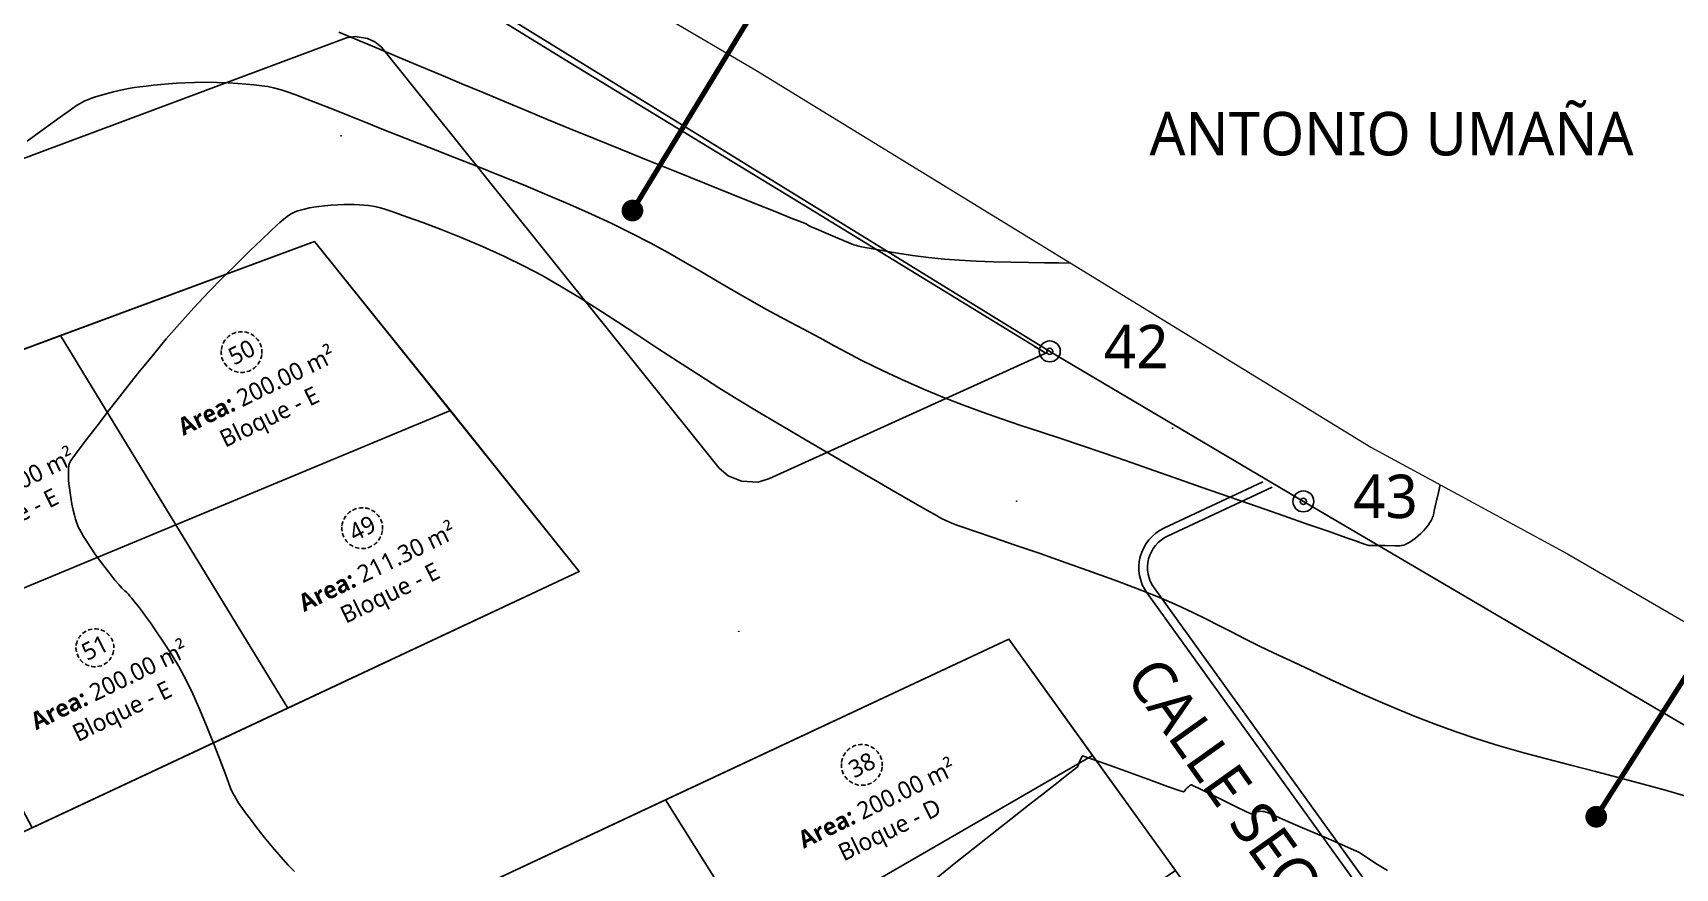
# Model space of a CAD drawing. Header units: millimetres. Extents: x 589115 to 589956, y 1306773 to 1307394.
# Drawn here: x 589455.7 to 589550.1, y 1307138.8 to 1307186.9 of the extents above; entities that cross this region are included whole.
import ezdxf
from ezdxf.enums import TextEntityAlignment as Align

# ---------------------------------------------------------------- set-up
doc = ezdxf.new("R2010")
doc.units = ezdxf.units.MM
doc.linetypes.add('DASHDOT', pattern=[1, 0.5, -0.25, 0, -0.25])
doc.linetypes.add('DASHED2', pattern=[0.375, 0.25, -0.125])
for name, color, linetype in [('0_BLOQUES CARRETERA', 7, 'Continuous'), ('_BREAKLINES CORRIDOR', 7, 'Continuous'), ('_CAMC_ACERA', 9, 'Continuous'), ('C-PROP-LINE', 230, 'Continuous'), ('C-PROP-TEXT', 255, 'Continuous'), ('C-ROAD-MARK', 212, 'Continuous'), ('C-TOPO-MAJR', 9, 'Continuous'), ('C-TOPO-MINR', 8, 'Continuous'), ('CIRCULO', 1, 'Continuous'), ('Perimetro', 7, 'Continuous'), ('Plano', 7, 'Continuous')]:
    doc.layers.add(name, color=color, linetype=linetype)
doc.layers.add('_BLOQUES', color=9, linetype='Continuous', lineweight=20)
doc.layers.add('_TEXTO', color=3, linetype='Continuous', lineweight=25)
doc.styles.add('COTAS', font='arial.ttf')
doc.styles.add('ST - ETIQUETAS', font='', dxfattribs={"height": 2.5})
doc.styles.get('ST - ETIQUETAS').set_extended_font_data('Roboto Thin')
doc.dimstyles.new('GenAng', dxfattribs={"dimscale": 0.5, "dimtxt": 2.5, "dimasz": 1.25, "dimexe": 0.18, "dimexo": 0.0625, "dimgap": 0.25, "dimtad": 0, "dimzin": 3, "dimdsep": 46, "dimtxsty": 'COTAS', "dimcen": 0.09, "dimse1": 1, "dimse2": 1, "dimaunit": 1, "dimadec": 3, "dimazin": 0, "dimtfac": 1, "dimtofl": 0, "dimtmove": 2, "dimatfit": 3, "dimfxl": 1, "dimtolj": 1, "dimtzin": 1, "dimarcsym": 0})

# ---------------------------------------------------------------- blocks, each defined once
blk = doc.blocks.new('POINT INTERS')
at = {"layer": '0_BLOQUES CARRETERA', "linetype": 'DASHDOT', "lineweight": 5}
h = blk.add_hatch(color=244, dxfattribs=at)
h.dxf.hatch_style = 1
h.set_gradient(color1=(153, 27, 30), color2=(248, 153, 30), name='INVSPHERICAL')
h.paths.add_polyline_path([(0.6, 0, 1), (-0.6, 0, 1)])
blk.add_circle((0, 0), 0.574, dxfattribs=at)

msp = doc.modelspace()

# ---------------------------------------------------------------- linework, layer by layer
msp.add_lwpolyline([(589470.477, 1307195.521), (589514.185, 1307168.561), (589528.768, 1307159.932), (589571.18, 1307135.009), (589549.408, 1307117.356), (589541.272, 1307111.543), (589520.823, 1307097.481), (589500.967, 1307083.998), (589492.605, 1307078.405), (589482.599, 1307071.935), (589471.228, 1307065.142), (589458.391, 1307056.992), (589449.927, 1307051.588)])
at = {"layer": '_BLOQUES', "flags": 128}
for points in [[(589471.896, 1307174.888), (589487.13, 1307155.892), (589404.694, 1307117.286), (589390.232, 1307144.59)], [(589513.306, 1307168.85), (589513.954, 1307168.453)], [(589474.378, 1307134.461), (589511.835, 1307152.002), (589541.041, 1307111.434), (589523.005, 1307099.011), (589500.736, 1307083.89), (589474.378, 1307134.461)]]:
    msp.add_lwpolyline(points, dxfattribs=at)
at = {"layer": '_BREAKLINES CORRIDOR', "flags": 128}
for points in [[(589312.518, 1307121.078), (589313.457, 1307121.439), (589313.004, 1307123.357), (589313.034, 1307125.328), (589313.545, 1307127.232), (589314.363, 1307128.751), (589315.311, 1307129.889), (589316.868, 1307131.097), (589318.438, 1307131.814), (589320.125, 1307132.178), (589321.605, 1307132.195), (589323.014, 1307132.075), (589324.571, 1307132.052), (589326.897, 1307132.245), (589328.808, 1307132.612), (589331.04, 1307133.295), (589473.738, 1307186.597)], [(589473.738, 1307186.597), (589474.245, 1307186.675), (589474.949, 1307186.569), (589475.379, 1307186.363), (589475.748, 1307186.061), (589495.175, 1307161.85)], [(589390.232, 1307144.59), (589390.232, 1307144.59), (589471.896, 1307174.888), (589487.13, 1307155.892)], [(589498.07, 1307161.242), (589513.954, 1307168.453)], [(589495.175, 1307161.85), (589495.699, 1307161.407), (589496.456, 1307161.087), (589497.413, 1307161.047), (589498.07, 1307161.242)]]:
    msp.add_lwpolyline(points, dxfattribs=at)
at = {"layer": '_CAMC_ACERA'}
msp.add_lwpolyline([(589547.957, 1307116.376), (589520.185, 1307154.951, -0.469808), (589520.96, 1307157.931), (589526.97, 1307160.746)], format="xyb", dxfattribs=at)
at = {"layer": 'C-PROP-LINE', "color": 4, "linetype": 'Continuous', "lineweight": 25}
for points in [[(589473.738, 1307186.597, 0), (589474.245, 1307186.675, 0), (589474.949, 1307186.569, 0), (589475.379, 1307186.363, 0), (589475.748, 1307186.061, 0), (589495.175, 1307161.85, 0), (589495.699, 1307161.407, 0), (589496.456, 1307161.087, 0), (589497.413, 1307161.047, 0), (589498.07, 1307161.242, 0), (589513.954, 1307168.453, 0), (589500.666, 1307176.592, 0), (589486.656, 1307185.124, 0), (589474.665, 1307192.53, 0)], [(589331.04, 1307133.295, 0), (589473.738, 1307186.597, 0)], [(589390.232, 1307144.59, 0), (589471.896, 1307174.888, 0), (589487.13, 1307155.892, 0), (589404.694, 1307117.286, 0), (589390.232, 1307144.59, 0)], [(589471.896, 1307174.888, 0), (589457.289, 1307169.469, 0), (589463.919, 1307158.592, 0), (589479.726, 1307165.163, 0), (589471.896, 1307174.888, 0)], [(589457.289, 1307169.469, 0), (589442.628, 1307164.029, 0), (589449.612, 1307152.643, 0), (589463.919, 1307158.592, 0), (589457.289, 1307169.469, 0)], [(589479.726, 1307165.163, 0), (589463.919, 1307158.592, 0), (589470.373, 1307148.044, 0), (589487.13, 1307155.892, 0), (589479.726, 1307165.163, 0)], [(589463.919, 1307158.592, 0), (589449.612, 1307152.643, 0), (589455.661, 1307141.154, 0), (589470.373, 1307148.044, 0), (589463.919, 1307158.592, 0)], [(589474.378, 1307134.461, 0), (589511.835, 1307152.002, 0), (589541.041, 1307111.434, 0), (589523.005, 1307099.011, 0), (589500.736, 1307083.89, 0), (589474.378, 1307134.461, 0)], [(589516.646, 1307145.318, 0), (589511.835, 1307152.002, 0), (589492.094, 1307142.757, 0), (589497.461, 1307134.21, 0), (589516.646, 1307145.318, 0)], [(589521.413, 1307138.698, 0), (589516.646, 1307145.318, 0), (589497.461, 1307134.21, 0), (589502.623, 1307125.99, 0), (589521.413, 1307138.698, 0)], [(589492.094, 1307142.757, 0), (589474.378, 1307134.461, 0), (589479.012, 1307125.57, 0), (589497.461, 1307134.21, 0), (589492.094, 1307142.757, 0)]]:
    msp.add_polyline3d(points, dxfattribs=at)
at = {"layer": 'C-PROP-TEXT', "color": 12, "linetype": 'DASHED2', "lineweight": 25, "extrusion": (0, 0, -1)}
for centre, radius, start, end in [((-589467.707, 1307168.521), 1.171, 6.89146, 186.89146), ((-589467.707, 1307168.521), 1.171, 186.89146, 6.89146), ((-589474.646, 1307158.392), 1.173, 6.82598, 186.82598), ((-589474.646, 1307158.392), 1.173, 186.82598, 6.82598), ((-589459.275, 1307151.51), 1.089, 9.56514, 189.56514), ((-589459.275, 1307151.51), 1.089, 189.56514, 9.56514), ((-589503.377, 1307144.772), 1.175, 6.76677, 186.76677), ((-589503.377, 1307144.772), 1.175, 186.76677, 6.76677)]:
    msp.add_arc(centre, radius, start, end, dxfattribs=at)
at = {"layer": 'C-TOPO-MAJR', "color": 40, "linetype": 'Continuous', "lineweight": -3}
for points, elevation in [([(589455.378, 1307180.662), (589456.382, 1307181.389), (589457.27, 1307182.029), (589457.922, 1307182.497), (589458.217, 1307182.705), (589458.385, 1307182.809), (589458.523, 1307182.885), (589458.701, 1307182.971), (589458.896, 1307183.059), (589459.079, 1307183.131), (589459.31, 1307183.21), (589459.568, 1307183.289), (589459.919, 1307183.387), (589460.346, 1307183.495), (589460.834, 1307183.602), (589461.208, 1307183.676), (589461.535, 1307183.734), (589461.857, 1307183.783), (589462.214, 1307183.828), (589462.648, 1307183.875), (589463.062, 1307183.916), (589463.497, 1307183.955), (589463.961, 1307183.989), (589464.463, 1307184.016), (589465.008, 1307184.034), (589465.605, 1307184.042), (589466.311, 1307184.035), (589466.935, 1307184.015), (589467.487, 1307183.982), (589467.979, 1307183.941), (589468.421, 1307183.894), (589468.865, 1307183.842), (589469.211, 1307183.792), (589469.553, 1307183.722), (589469.984, 1307183.608), (589470.325, 1307183.497), (589470.824, 1307183.316), (589471.46, 1307183.074), (589472.209, 1307182.781), (589473.048, 1307182.449), (589473.955, 1307182.087), (589474.907, 1307181.706), (589475.882, 1307181.316), (589476.684, 1307180.999), (589477.648, 1307180.622), (589478.747, 1307180.194), (589479.953, 1307179.722), (589481.236, 1307179.216), (589482.569, 1307178.684), (589483.924, 1307178.134), (589485.271, 1307177.573), (589486.584, 1307177.011), (589487.834, 1307176.456), (589488.992, 1307175.916), (589490.157, 1307175.34), (589491.238, 1307174.778), (589492.252, 1307174.226), (589493.217, 1307173.681), (589494.149, 1307173.141), (589495.067, 1307172.603), (589495.987, 1307172.065), (589496.927, 1307171.523), (589497.903, 1307170.976), (589498.935, 1307170.419), (589500.026, 1307169.839), (589500.963, 1307169.332), (589501.792, 1307168.882), (589502.557, 1307168.47), (589503.305, 1307168.078), (589504.081, 1307167.688), (589504.93, 1307167.282), (589505.897, 1307166.843), (589507.028, 1307166.351), (589508.127, 1307165.897), (589509.218, 1307165.473), (589510.309, 1307165.071), (589511.406, 1307164.684), (589512.518, 1307164.305), (589513.651, 1307163.927), (589514.812, 1307163.542), (589516.01, 1307163.144), (589517.251, 1307162.725), (589518.542, 1307162.277), (589519.844, 1307161.821), (589521.313, 1307161.307), (589522.887, 1307160.756), (589524.508, 1307160.191), (589526.115, 1307159.63), (589527.647, 1307159.097), (589529.044, 1307158.61), (589530.246, 1307158.191), (589531.193, 1307157.861), (589531.825, 1307157.641), (589532.082, 1307157.552), (589532.343, 1307157.457), (589532.48, 1307157.407), (589532.53, 1307157.399), (589532.58, 1307157.393), (589532.855, 1307157.39), (589533.449, 1307157.385), (589534.045, 1307157.379), (589534.326, 1307157.378), (589534.39, 1307157.386), (589534.455, 1307157.396), (589534.523, 1307157.416), (589534.595, 1307157.44), (589534.668, 1307157.471), (589534.745, 1307157.507), (589534.821, 1307157.548), (589534.901, 1307157.594), (589535.023, 1307157.674), (589535.22, 1307157.818), (589535.378, 1307157.947), (589535.532, 1307158.093), (589535.681, 1307158.243), (589535.814, 1307158.398), (589535.962, 1307158.592), (589536.045, 1307158.713), (589536.092, 1307158.791), (589536.134, 1307158.868), (589536.17, 1307158.944), (589536.202, 1307159.017), (589536.225, 1307159.088), (589536.246, 1307159.159), (589536.298, 1307159.386), (589536.413, 1307159.886), (589536.542, 1307160.452), (589536.639, 1307160.877)], 456.5), ([(589533.607, 1307138.694), (589533.031, 1307139.048), (589532.529, 1307139.372), (589532.169, 1307139.614), (589532.016, 1307139.716), (589531.921, 1307139.767), (589531.824, 1307139.815), (589531.526, 1307139.945), (589530.795, 1307140.261), (589529.805, 1307140.69), (589528.728, 1307141.156), (589527.739, 1307141.583), (589527.009, 1307141.898), (589526.713, 1307142.025), (589526.615, 1307142.057), (589526.519, 1307142.083), (589526.422, 1307142.096), (589526.325, 1307142.102), (589526.23, 1307142.097), (589526.135, 1307142.086), (589526.042, 1307142.064), (589525.951, 1307142.036), (589525.863, 1307141.989), (589525.776, 1307141.954), (589525.508, 1307142.078), (589524.873, 1307142.388), (589524.054, 1307142.789), (589523.234, 1307143.191), (589522.702, 1307143.45), (589522.437, 1307143.576), (589522.347, 1307143.617), (589522.331, 1307143.622), (589522.317, 1307143.619), (589522.284, 1307143.603), (589522.23, 1307143.563), (589522.167, 1307143.512), (589522.091, 1307143.446), (589522.017, 1307143.375), (589521.954, 1307143.285), (589521.884, 1307143.215), (589521.624, 1307143.301), (589520.964, 1307143.536), (589520.039, 1307143.87), (589518.981, 1307144.253), (589517.923, 1307144.636), (589516.998, 1307144.969), (589516.443, 1307145.167), (589516.18, 1307145.258), (589516.092, 1307145.285), (589516.079, 1307145.288), (589516.065, 1307145.281), (589516.04, 1307145.252), (589516.004, 1307145.189), (589515.965, 1307145.106), (589515.917, 1307145.009), (589515.873, 1307144.906), (589515.845, 1307144.795), (589515.806, 1307144.688), (589515.659, 1307144.567), (589515.265, 1307144.254), (589514.66, 1307143.778), (589513.882, 1307143.167), (589512.968, 1307142.449), (589511.954, 1307141.653), (589510.878, 1307140.806), (589509.777, 1307139.937), (589508.686, 1307139.074), (589507.645, 1307138.245)], 456)]:
    msp.add_lwpolyline(points, dxfattribs=dict(at, elevation=elevation))
at = {"layer": 'C-TOPO-MINR', "color": 44, "linetype": 'Continuous', "lineweight": -3}
for points, elevation in [([(589473.293, 1307186.931), (589474.443, 1307186.453), (589475.604, 1307185.967), (589476.778, 1307185.475), (589477.964, 1307184.976), (589479.162, 1307184.472), (589480.373, 1307183.962), (589481.595, 1307183.449), (589482.83, 1307182.932), (589484.077, 1307182.411), (589485.337, 1307181.889), (589486.608, 1307181.365), (589487.977, 1307180.805), (589489.49, 1307180.19), (589491.09, 1307179.542), (589492.719, 1307178.885), (589494.321, 1307178.24), (589495.839, 1307177.63), (589497.216, 1307177.078), (589498.394, 1307176.605), (589499.317, 1307176.235), (589499.927, 1307175.989), (589500.167, 1307175.89), (589500.314, 1307175.81), (589500.461, 1307175.729), (589500.749, 1307175.603), (589501.326, 1307175.356), (589502.005, 1307175.069), (589502.597, 1307174.823), (589502.913, 1307174.696), (589503.07, 1307174.646), (589503.197, 1307174.613), (589503.358, 1307174.579), (589503.574, 1307174.536), (589504.02, 1307174.453), (589504.652, 1307174.341), (589505.425, 1307174.213), (589506.294, 1307174.083), (589507.214, 1307173.962), (589508.141, 1307173.864), (589508.999, 1307173.801), (589509.948, 1307173.754), (589510.95, 1307173.72), (589511.964, 1307173.696), (589512.955, 1307173.679), (589513.882, 1307173.665), (589514.708, 1307173.651), (589515.395, 1307173.634)], 456.75), ([(589550.812, 1307142.957), (589549.6, 1307143.312), (589548.308, 1307143.668), (589546.957, 1307144.025), (589545.566, 1307144.385), (589544.158, 1307144.748), (589542.752, 1307145.117), (589541.369, 1307145.492), (589540.029, 1307145.874), (589538.754, 1307146.266), (589537.564, 1307146.666), (589536.345, 1307147.114), (589535.191, 1307147.562), (589534.095, 1307148.01), (589533.048, 1307148.458), (589532.042, 1307148.905), (589531.069, 1307149.349), (589530.121, 1307149.79), (589529.189, 1307150.227), (589528.265, 1307150.66), (589527.341, 1307151.087), (589526.287, 1307151.583), (589525.402, 1307152.02), (589524.629, 1307152.418), (589523.912, 1307152.793), (589523.193, 1307153.163), (589522.414, 1307153.546), (589521.52, 1307153.96), (589520.452, 1307154.422), (589519.378, 1307154.852), (589518.082, 1307155.341), (589516.642, 1307155.865), (589515.131, 1307156.401), (589513.627, 1307156.925), (589512.204, 1307157.415), (589510.939, 1307157.848), (589509.906, 1307158.2), (589509.181, 1307158.448), (589508.841, 1307158.568), (589508.509, 1307158.702), (589508.248, 1307158.817), (589507.927, 1307158.976), (589507.662, 1307159.122), (589507.111, 1307159.436), (589506.315, 1307159.891), (589505.319, 1307160.465), (589504.165, 1307161.133), (589502.895, 1307161.871), (589501.552, 1307162.654), (589500.18, 1307163.459), (589498.821, 1307164.26), (589497.518, 1307165.035), (589496.313, 1307165.758), (589495.162, 1307166.467), (589493.998, 1307167.206), (589492.826, 1307167.966), (589491.654, 1307168.734), (589490.488, 1307169.5), (589489.335, 1307170.254), (589488.201, 1307170.984), (589487.094, 1307171.68), (589486.02, 1307172.331), (589484.986, 1307172.926), (589483.998, 1307173.454), (589482.795, 1307174.04), (589481.563, 1307174.594), (589480.346, 1307175.106), (589479.185, 1307175.568), (589478.123, 1307175.971), (589477.201, 1307176.306), (589476.462, 1307176.565), (589475.948, 1307176.738), (589475.701, 1307176.817), (589475.456, 1307176.88), (589475.256, 1307176.913), (589475.004, 1307176.945), (589474.734, 1307176.976), (589474.489, 1307176.994), (589474.184, 1307177.005), (589473.902, 1307177.01), (589473.595, 1307177.009), (589473.253, 1307176.999), (589472.864, 1307176.976), (589472.479, 1307176.941), (589472.15, 1307176.901), (589471.867, 1307176.859), (589471.622, 1307176.814), (589471.335, 1307176.751), (589471.099, 1307176.687), (589470.943, 1307176.639), (589470.794, 1307176.586), (589470.672, 1307176.533), (589470.562, 1307176.478), (589470.456, 1307176.415), (589470.338, 1307176.328), (589470.144, 1307176.174), (589469.918, 1307175.98), (589469.739, 1307175.816), (589469.375, 1307175.476), (589468.854, 1307174.984), (589468.208, 1307174.363), (589467.465, 1307173.637), (589466.656, 1307172.83), (589465.812, 1307171.965), (589464.961, 1307171.066), (589464.133, 1307170.156), (589463.372, 1307169.275), (589462.559, 1307168.295), (589461.724, 1307167.262), (589460.9, 1307166.219), (589460.116, 1307165.212), (589459.405, 1307164.286), (589458.796, 1307163.485), (589458.32, 1307162.854), (589458.01, 1307162.439), (589457.896, 1307162.285), (589457.85, 1307162.205), (589457.815, 1307162.133), (589457.797, 1307162.072), (589457.781, 1307162.009), (589457.769, 1307161.933), (589457.759, 1307161.846), (589457.753, 1307161.753), (589457.748, 1307161.649), (589457.748, 1307161.55), (589457.75, 1307161.38), (589457.761, 1307161.176), (589457.784, 1307160.932), (589457.827, 1307160.564), (589457.883, 1307160.15), (589457.949, 1307159.764), (589458.02, 1307159.434), (589458.093, 1307159.146), (589458.161, 1307158.91), (589458.217, 1307158.737), (589458.27, 1307158.59), (589458.319, 1307158.476), (589458.389, 1307158.337), (589458.481, 1307158.164), (589458.62, 1307157.918), (589458.8, 1307157.62), (589459.012, 1307157.293), (589459.278, 1307156.918), (589459.661, 1307156.404), (589460.072, 1307155.862), (589460.427, 1307155.404), (589460.641, 1307155.141), (589460.829, 1307154.945), (589460.994, 1307154.793), (589461.104, 1307154.691), (589461.199, 1307154.59), (589461.29, 1307154.485), (589461.388, 1307154.369), (589461.56, 1307154.159), (589461.776, 1307153.886), (589462.003, 1307153.579), (589462.186, 1307153.327), (589462.464, 1307152.939), (589462.816, 1307152.435), (589463.22, 1307151.836), (589463.652, 1307151.159), (589464.091, 1307150.426), (589464.515, 1307149.655), (589464.896, 1307148.869), (589465.31, 1307147.932), (589465.73, 1307146.922), (589466.132, 1307145.917), (589466.491, 1307144.995), (589466.781, 1307144.232), (589466.978, 1307143.707), (589467.056, 1307143.497), (589467.098, 1307143.384), (589467.142, 1307143.273), (589467.203, 1307143.149), (589467.292, 1307142.986), (589467.394, 1307142.814), (589467.552, 1307142.56), (589467.755, 1307142.261), (589467.929, 1307142.022), (589468.212, 1307141.641), (589468.581, 1307141.157), (589469.012, 1307140.61), (589469.479, 1307140.038), (589469.96, 1307139.479), (589470.393, 1307139.007), (589470.756, 1307138.633)], 456.25)]:
    msp.add_lwpolyline(points, dxfattribs=dict(at, elevation=elevation))
at = {"layer": 'CIRCULO'}
for centre, radius in [((589514.185, 1307168.561), 0.602), ((589514.185, 1307168.561), 0.177), ((589528.768, 1307159.932), 0.602), ((589528.768, 1307159.932), 0.177)]:
    msp.add_circle(centre, radius, dxfattribs=at)
at = {"layer": 'Plano'}
msp.add_line((589520.96, 1307157.931), (589526.97, 1307160.746), dxfattribs=at)
at = {"layer": 'Plano', "lineweight": 13, "elevation": 457.488}
msp.add_lwpolyline([(589425.874, 1307228.98), (589487.742, 1307190.368), (589497.273, 1307184.748), (589517.233, 1307172.507), (589532.646, 1307163.043), (589543.959, 1307156.906), (589574.968, 1307138.911), (589582.776, 1307146.418), (589589.857, 1307153.188), (589608.504, 1307171.153)], dxfattribs=at)
at = {"layer": 'Plano'}
msp.add_lwpolyline([(589547.55, 1307116.086), (589519.779, 1307154.659, -0.469808), (589520.748, 1307158.384), (589526.447, 1307161.053)], format="xyb", dxfattribs=at)

# ---------------------------------------------------------------- block references
at = {"layer": 'C-ROAD-MARK', "color": 18, "linetype": 'Continuous', "lineweight": 9, "xscale": 0.02615086839485391, "yscale": 0.02615086839485391, "zscale": 0.02615086839485391}
for p in [(589473.429, 1307180.965), (589521.249, 1307164.14), (589512.28, 1307159.94), (589496.299, 1307152.456)]:
    msp.add_blockref('POINT INTERS', p, dxfattribs=at)

# ---------------------------------------------------------------- texts
at = {"layer": '_TEXTO', "style": 'ST - ETIQUETAS'}
msp.add_text('ANTONIO UMAÑA', height=2.5, dxfattribs=at).set_placement((589533.839, 1307179.834), align=Align.CENTER)
msp.add_text('CALLE SECUNDARIA # 5', height=2.5, rotation=305.49381, dxfattribs=at).set_placement((589528.952, 1307135.094), align=Align.CENTER)
at = {"layer": 'C-PROP-TEXT', "color": 92, "linetype": 'Continuous', "lineweight": -3, "char_height": 1, "attachment_point": 2, "rotation": 26, "style": 'ST - ETIQUETAS'}
for s, insert in [('{\\fRoboto Thin|b1|i0|c0|p2;\\C18;\\c0;Area:\\C0; \\fRoboto Thin|b0|i0|c0|p2;\\C178;\\c4980736;200.00 m²\\PBloque - E}', (589468.348, 1307166.752)), ('{\\fRoboto Thin|b1|i0|c0|p2;\\C18;\\c0;Area:\\C0; \\fRoboto Thin|b0|i0|c0|p2;\\C178;\\c4980736;200.00 m²\\PBloque - E}', (589453.364, 1307160.892)), ('{\\fRoboto Thin|b1|i0|c0|p2;\\C18;\\c0;Area:\\C0; \\fRoboto Thin|b0|i0|c0|p2;\\C178;\\c4980736;211.30 m²\\PBloque - E}', (589475.288, 1307156.622)), ('{\\fRoboto Thin|b1|i0|c0|p2;\\C18;\\c0;Area:\\C0; \\fRoboto Thin|b0|i0|c0|p2;\\C178;\\c4980736;200.00 m²\\PBloque - E}', (589459.88, 1307149.815)), ('{\\fRoboto Thin|b1|i0|c0|p2;\\C18;\\c0;Area:\\C0; \\fRoboto Thin|b0|i0|c0|p2;\\C178;\\c4980736;200.00 m²\\PBloque - D}', (589504.02, 1307143))]:
    msp.add_mtext(s, dxfattribs=dict(at, insert=insert))
at = {"layer": 'C-PROP-TEXT', "color": 2, "linetype": 'Continuous', "lineweight": -3, "char_height": 1, "attachment_point": 8, "rotation": 27, "style": 'ST - ETIQUETAS'}
for s, insert in [('{\\fRoboto Black|b0|i0|c0|p2;50}', (589467.94, 1307168.063)), ('{\\fRoboto Black|b0|i0|c0|p2;49}', (589474.879, 1307157.934)), ('{\\fRoboto Black|b0|i0|c0|p2;51}', (589459.502, 1307151.065)), ('{\\fRoboto Black|b0|i0|c0|p2;38}', (589503.61, 1307144.314))]:
    msp.add_mtext(s, dxfattribs=dict(at, insert=insert))
at = {"layer": 'Perimetro', "color": 3, "style": 'ST - ETIQUETAS'}
for s, p in [('42', (589517.295, 1307167.588)), ('43', (589531.624, 1307158.972))]:
    msp.add_text(s, height=2.5, dxfattribs=at).set_placement(p)

# ---------------------------------------------------------------- leaders
at = {"layer": 'C-PROP-TEXT', "color": 1, "linetype": 'Continuous', "lineweight": -3}
for points in [[(589490.186, 1307176.664), (589499.379, 1307191.795), (589500.629, 1307191.795)], [(589545.61, 1307141.788), (589555.73, 1307157.707), (589556.98, 1307157.707)]]:
    msp.add_leader(points, dimstyle='GenAng', override={"dimscale": 1, "dimasz": 1.25, "dimclrd": 1, "dimldrblk": 'Dot', "dimlwd": 65535}, dxfattribs=at)

doc.saveas('drawing.dxf')
